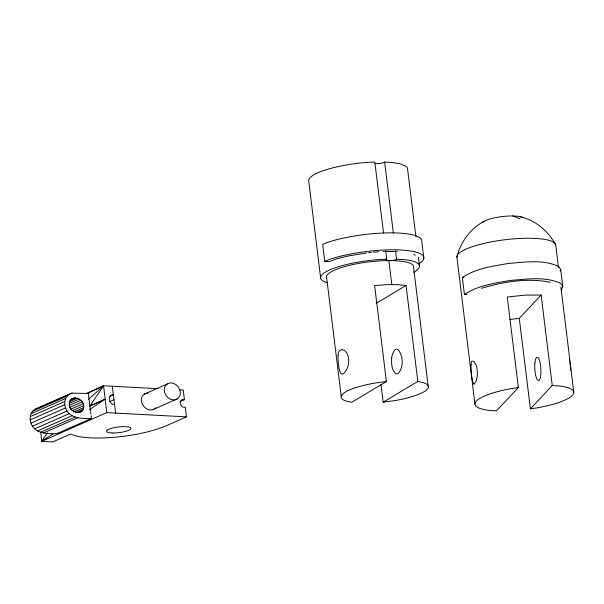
<?xml version="1.0" encoding="UTF-8"?>
<svg xmlns="http://www.w3.org/2000/svg" width="604" height="604" viewBox="0 0 604 604"><rect width="100%" height="100%" fill="white"/><g stroke="black" fill="none" stroke-linecap="round" stroke-linejoin="round"><path stroke-width="0.91" d="M90.592 418.791L56.882 433.627C47.55 433.936 34.639 433.868 31 423.117C29.188 418.346 30.215 412.23 34.775 409.399L72.019 393.098L88.38 393.529L90.887 413.974M91.106 415.756L91.438 418.421C82.106 418.731 69.196 418.67 65.557 407.911C63.745 403.147 64.779 397.032 69.332 394.193M83.624 407.572C85.504 399.327 71.249 393.272 69.475 402.996C67.595 411.233 81.85 417.296 83.624 407.572L73.507 412.019M474.955 404.189L456.896 257.1C460.58 241.894 470.418 228.478 484.355 221.177M560.104 270.992L560.693 269.573L558.677 266.485C543.117 259.199 525.057 262.159 508.515 263.435C492.773 266.19 475.831 268.365 462.347 277.538L464.431 294.51L466.809 294.45M561.305 290.094L562.777 286.545L560.693 269.573M179.524 389.822L183.261 390.018L184.401 399.697C177.999 397.953 179.66 408.757 185.285 407.171L186.425 416.858L164.99 426.333L157.093 429.066A53.092 12.322 -6.8 0 1 70.789 434.019L52.88 441.909L41.736 441.32L47.497 432.796M519.274 318.346L541.139 295.039L552.252 385.556L530.388 408.863L519.274 318.346L509.716 319.516M518.368 387.557L496.503 410.856L490.161 410.509A49.785 11.453 -7 0 1 510.591 388.734L518.368 387.557L507.254 297.032L525.057 295.122L541.139 295.039M88.448 399.38L103.578 385.79L158.052 388.682M144.492 394.05C136.217 399.705 145.836 413.831 154.299 409.059L177.214 398.927C185.481 393.272 175.87 379.138 167.399 383.918L144.492 394.05L147.701 393.174M167.399 383.918C159.131 389.572 168.75 403.706 177.214 398.927M154.299 409.059L155.802 407.806M464.431 294.51C477.915 285.337 494.857 283.163 510.599 280.407C527.141 279.131 545.201 276.171 560.761 283.457L562.777 286.545M40.687 432.373L41.736 441.32L53.484 433.521M89.505 409.61L105.164 399.214L89.702 406.031M376.201 303.351L406.039 285.466L417.825 381.418L383.147 402.196L380.973 384.499M386.401 381.532L351.724 402.309L345.813 400.965A43.926 10.102 -7 0 1 375.914 382.928L386.401 381.532L374.623 285.579L386.673 284.658L396.926 284.627L406.039 285.466M86.946 393.657L103.578 385.79L106.749 412.63L41.736 441.32M109.92 396.209L113.341 394.691C106.802 394.722 108.916 404.831 114.556 404.65M109.679 401.569L113.945 399.674M105.164 399.214L89.905 405.979L103.578 385.79L86.47 393.34M180.113 401.6L184.401 399.697M72.019 393.098L34.775 409.399M32.571 411.249L67.127 396.05M31.015 413.732L65.572 398.527M30.208 416.669L64.764 401.471M71.302 399.085L73.831 397.976M69.732 400.407L75.636 397.817M69.913 401.501L77.501 398.164M30.2 419.871L64.756 404.672M69.181 403.449L79.298 398.995M69.105 405.45L80.906 400.263M31 423.117L65.557 407.911M69.581 407.428L82.22 401.864M70.509 409.263L83.148 403.706M32.548 426.175L67.104 410.977M71.831 410.841L83.631 405.646M34.738 428.855L69.294 413.649M75.553 412.668L83.141 409.331M77.992 412.675L82.204 410.826M37.418 430.954L71.974 415.756M79.2 412.675L80.883 411.936M40.415 432.351L74.971 417.145M43.526 432.932L78.082 417.726M423.834 258.135L421.751 241.162A56.225 12.933 -7 0 0 388.274 232.865A56.225 12.933 -7 0 0 327.209 242.514L322.664 244.371L324.748 261.343L329.293 259.486A56.225 12.933 -7 0 1 399.908 249.973A56.225 12.933 -7 0 1 419.176 263.638M481.471 288.304C503.532 281.774 527.458 277.613 550.259 282.31M530.388 408.863L538.164 407.685A49.785 11.453 -7 0 0 558.594 385.911L552.252 385.556M383.147 402.196L393.634 400.799A43.926 10.102 -7 0 0 423.736 382.762L417.825 381.418M366.764 252.948L347.715 256.058L336.571 258.942L329.112 261.645L324.748 261.343M368.629 252.721L371.422 252.381M385.714 250.826L386.749 259.229A5.511 1.268 -7 0 0 386.907 260.535L391.996 260.528A5.511 1.268 -7 0 0 396.564 259.214L403.789 259.577A49.785 11.453 -7 0 1 413.68 272.276M373.287 252.147L378.731 251.823M383.261 251.551L397.447 251.513M387.874 260.686L390.516 260.679M386.749 259.229L381.207 259.395A49.785 11.453 -7 0 0 330.365 269.656A49.785 11.453 -7 0 0 327.164 282.649M462.347 277.538L463.932 277.493M387.677 260.656L383.729 260.671A43.926 10.102 -7 0 0 326.734 278.15M390.848 260.649L393.982 260.634A43.926 10.102 -7 0 1 413.597 267.451L428.319 387.383M374.978 163.412A5.511 1.268 -7 0 0 380.075 163.405A5.511 1.268 -7 0 0 384.642 162.091L391.86 162.453L400.067 163.827L405.405 165.949A49.785 11.453 -7 0 1 407.526 168.667L415.899 236.844M106.749 412.63L186.425 416.858M482.369 222.589A21.049 4.84 -7 0 1 512.736 215.953L517.137 216.194A21.049 4.84 -7 0 1 522.739 217.704M520.55 216.791C535.831 220.528 548.583 231.211 555.74 245.133L558.481 267.474M512.736 215.953L519.916 218.746M413.725 254.322L415.205 255.318M560.882 287.028L573.8 392.223M418.421 257.387L419.455 265.79M384.642 162.091L393.355 233.061M395.529 250.803L396.564 259.214M388.855 260.656L391.8 284.643M383.54 233.084L374.827 162.114L369.278 162.272A49.785 11.453 -7 0 0 308.719 180.936L320.641 278.059M326.5 276.406L341.23 396.337M112.291 386.107L115.583 413.091M456.896 257.1A49.785 11.453 -7 0 1 530.131 238.24L540.535 238.814A49.785 11.453 -7 0 1 555.74 245.133M569.33 358.95A11.627 1.563 84.8 0 1 569.648 360.528M569.904 362.068A11.627 1.563 84.8 0 1 570.365 365.73M570.516 367.255A11.627 1.563 84.8 0 1 570.72 370.267M338.104 355.378L338.051 358.338A12.661 2.635 85.9 0 0 339.524 370.335L340.89 373.604L342.226 374.087L343.593 373.71C345.986 371.445 347.345 368.198 348.289 365.08A12.661 8.313 -85.1 0 0 346.809 353.091L345.254 351.09L342 349.346L339.388 350.916L338.338 352.827L338.104 355.378M471.052 364.386L471.09 369.572A11.627 1.563 84.8 0 0 472.479 380.89L473.906 384.423L476.231 381.026L477.281 375.771A11.627 4.409 88.6 0 0 475.892 364.454L473.823 361.426L472.66 361.033L471.513 361.434L471.052 364.386M391.649 358.149C391.377 363.351 391.475 369.595 395.514 373.431L396.881 373.891L398.24 373.521C403.714 367.262 403.381 355.869 398.021 349.618L396.654 349.157L395.295 349.527L394.034 350.72L392.147 355.19L391.649 358.149M112.004 432.947A12.299 2.839 -6.8 0 0 130.902 428.591A12.299 2.839 -6.8 0 0 113.212 427.866A12.299 2.839 -6.8 0 0 112.004 432.947M534.902 363.012A11.718 3.035 86.6 0 0 538.474 380.618A11.718 3.035 86.6 0 0 540.165 363.14A11.718 3.035 86.6 0 0 534.902 363.012"/></g></svg>
